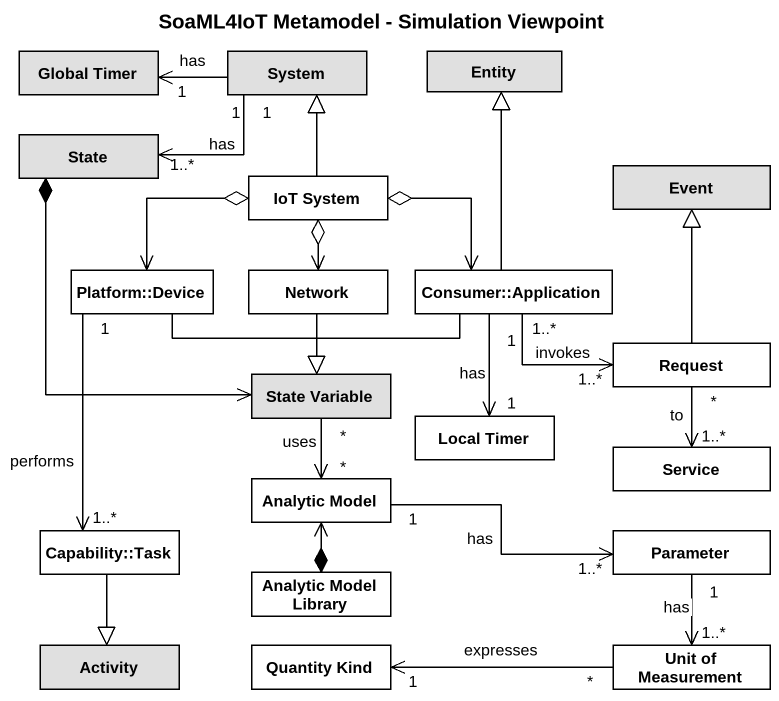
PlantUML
@startuml
title SoaML4IoT Metamodel - Simulation Viewpoint
hide circle
hide empty members
class "Global Timer" as Global_Timer #E0E0E0
class System #E0E0E0
class "Entity" as Entity_ #E0E0E0
class "State" as State_ #E0E0E0
class Event #E0E0E0
class "IoT System" as IoT_System #FFFFFF
class "Platform::Device" as Platform_Device #FFFFFF
class "Network" as Network_ #FFFFFF
class "Consumer::Application" as Consumer_Application #FFFFFF
class Request #FFFFFF
class "State Variable" as State_Variable #E0E0E0
class "Local Timer" as Local_Timer #FFFFFF
class "Analytic Model" as Analytic_Model #FFFFFF
class Service #FFFFFF
class "Capability::Task" as Capability_Task #FFFFFF
class Parameter #FFFFFF
class "Analytic Model Library" as Analytic_Model_Library #FFFFFF
class Activity #E0E0E0
class "Quantity Kind" as Quantity_Kind #FFFFFF
class "Unit of Measurement" as Unit_of_Measurement #FFFFFF
System "1" -left-> "1" Global_Timer : has
System "1" -left-> "1..*" State_ : has
State_ *--> State_Variable
IoT_System -up-|> System
IoT_System o-left-> Platform_Device
IoT_System o--> Network_
IoT_System o-right-> Consumer_Application
Platform_Device -right-|> State_Variable
Platform_Device "1" --> "1..*" Capability_Task : performs
Network_ --|> State_Variable
Consumer_Application -up-|> Entity_
Consumer_Application "1..*" -right-> "1..*" Request : invokes
Consumer_Application -left-|> State_Variable
Consumer_Application "1" --> "1" Local_Timer : has
Request -up-|> Event
Request "*" --> "1..*" Service : to
State_Variable "*" --> "*" Analytic_Model : uses
Analytic_Model "1" -right-> "1..*" Parameter : has
Capability_Task --|> Activity
Parameter "1" --> "1..*" Unit_of_Measurement : has
Analytic_Model_Library *-up-> Analytic_Model
Unit_of_Measurement "*" -left-> "1" Quantity_Kind : expresses
@enduml
